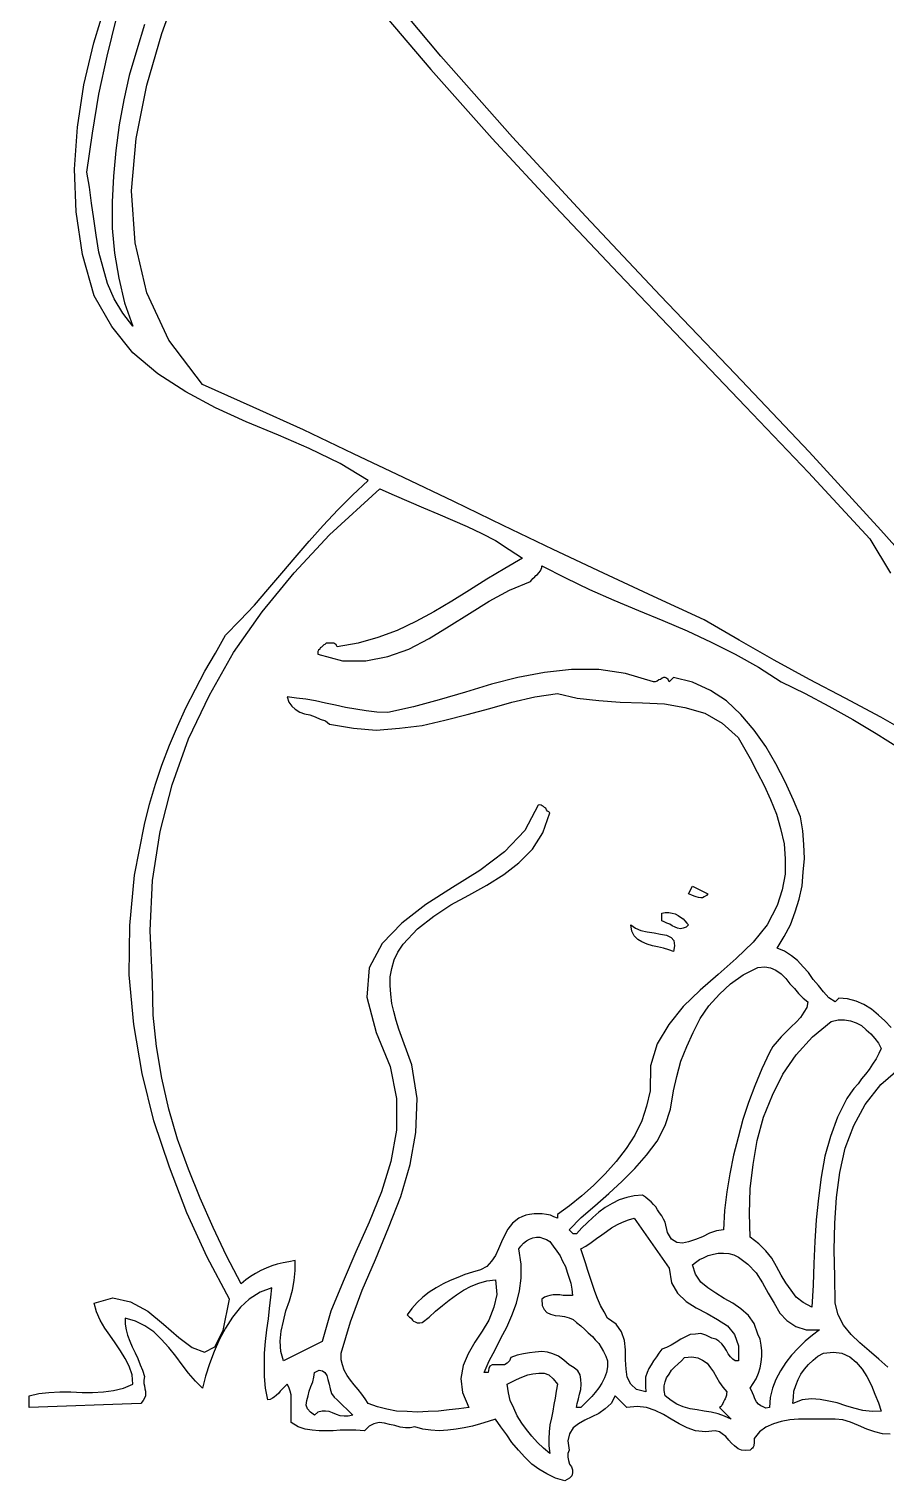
# Model space of a CAD drawing. Extents: x 0.03 to 7.3, y 0.02 to 7.48.
# Drawn here: x 0.033 to 1.504, y 0.019 to 2.51 of the extents above; entities that cross this region are included whole.
import ezdxf

# ---------------------------------------------------------------- set-up
doc = ezdxf.new("R2010")
doc.units = 0
doc.layers.add('1', color=7, linetype='Continuous')

msp = doc.modelspace()

# ---------------------------------------------------------------- linework, layer by layer
for points in [[(1.511, 0.099), (1.498, 0.1), (1.485, 0.103), (1.471, 0.108), (1.457, 0.114), (1.443, 0.12), (1.43, 0.124), (1.417, 0.125), (1.401, 0.125), (1.386, 0.125), (1.37, 0.125), (1.354, 0.125), (1.339, 0.124), (1.324, 0.121), (1.311, 0.117), (1.298, 0.111), (1.287, 0.103), (1.278, 0.092), (1.278, 0.089), (1.278, 0.086), (1.278, 0.084), (1.277, 0.081), (1.277, 0.079), (1.276, 0.077), (1.275, 0.075), (1.273, 0.074), (1.271, 0.072), (1.263, 0.071), (1.256, 0.072), (1.25, 0.074), (1.244, 0.079), (1.239, 0.084), (1.234, 0.089), (1.229, 0.095), (1.223, 0.1), (1.218, 0.103), (1.211, 0.105), (1.194, 0.103), (1.177, 0.105), (1.163, 0.11), (1.149, 0.117), (1.135, 0.125), (1.122, 0.133), (1.108, 0.14), (1.093, 0.145), (1.077, 0.147), (1.059, 0.145), (1.039, 0.165), (1.032, 0.152), (1.022, 0.143), (1.011, 0.135), (0.999, 0.129), (0.987, 0.123), (0.976, 0.117), (0.967, 0.11), (0.961, 0.1), (0.958, 0.088), (0.96, 0.072), (0.958, 0.066), (0.958, 0.06), (0.959, 0.054), (0.961, 0.048), (0.964, 0.043), (0.966, 0.038), (0.966, 0.033), (0.965, 0.028), (0.961, 0.024), (0.953, 0.019), (0.937, 0.024), (0.922, 0.031), (0.908, 0.039), (0.896, 0.048), (0.884, 0.06), (0.873, 0.072), (0.862, 0.085), (0.853, 0.098), (0.843, 0.112), (0.834, 0.125), (0.821, 0.121), (0.808, 0.117), (0.794, 0.113), (0.78, 0.11), (0.766, 0.108), (0.752, 0.106), (0.737, 0.105), (0.723, 0.106), (0.709, 0.108), (0.695, 0.112), (0.687, 0.11), (0.679, 0.11), (0.67, 0.111), (0.661, 0.114), (0.652, 0.116), (0.643, 0.118), (0.634, 0.119), (0.625, 0.117), (0.617, 0.113), (0.609, 0.105), (0.594, 0.106), (0.581, 0.106), (0.567, 0.106), (0.555, 0.105), (0.543, 0.105), (0.531, 0.105), (0.519, 0.106), (0.507, 0.108), (0.495, 0.112), (0.483, 0.119), (0.483, 0.125), (0.483, 0.132), (0.483, 0.139), (0.483, 0.146), (0.483, 0.153), (0.483, 0.16), (0.483, 0.167), (0.481, 0.173), (0.479, 0.18), (0.476, 0.185), (0.473, 0.182), (0.47, 0.179), (0.467, 0.176), (0.464, 0.173), (0.461, 0.169), (0.458, 0.166), (0.454, 0.163), (0.451, 0.161), (0.447, 0.159), (0.443, 0.158), (0.439, 0.178), (0.437, 0.198), (0.437, 0.218), (0.437, 0.238), (0.439, 0.258), (0.441, 0.278), (0.444, 0.297), (0.446, 0.315), (0.448, 0.334), (0.45, 0.35), (0.43, 0.343), (0.411, 0.331), (0.396, 0.317), (0.382, 0.3), (0.37, 0.281), (0.36, 0.262), (0.351, 0.241), (0.343, 0.22), (0.336, 0.199), (0.331, 0.178), (0.319, 0.19), (0.307, 0.204), (0.296, 0.218), (0.285, 0.233), (0.273, 0.248), (0.26, 0.262), (0.247, 0.275), (0.232, 0.285), (0.216, 0.293), (0.198, 0.298), (0.198, 0.288), (0.2, 0.278), (0.202, 0.269), (0.206, 0.259), (0.21, 0.249), (0.215, 0.239), (0.22, 0.229), (0.224, 0.218), (0.228, 0.209), (0.231, 0.198), (0.23, 0.192), (0.23, 0.186), (0.231, 0.182), (0.232, 0.177), (0.233, 0.173), (0.233, 0.169), (0.233, 0.165), (0.231, 0.161), (0.229, 0.157), (0.225, 0.152), (0.033, 0.145), (0.033, 0.165), (0.05, 0.169), (0.067, 0.171), (0.086, 0.172), (0.105, 0.172), (0.124, 0.171), (0.142, 0.171), (0.161, 0.172), (0.178, 0.174), (0.195, 0.178), (0.211, 0.185), (0.21, 0.201), (0.205, 0.216), (0.198, 0.229), (0.19, 0.242), (0.181, 0.256), (0.172, 0.269), (0.163, 0.281), (0.155, 0.295), (0.149, 0.309), (0.145, 0.324), (0.177, 0.333), (0.207, 0.326), (0.237, 0.31), (0.264, 0.288), (0.29, 0.265), (0.313, 0.248), (0.334, 0.24), (0.352, 0.249), (0.366, 0.277), (0.377, 0.331), (0.339, 0.403), (0.304, 0.479), (0.274, 0.557), (0.247, 0.637), (0.227, 0.718), (0.213, 0.802), (0.205, 0.887), (0.206, 0.972), (0.214, 1.058), (0.231, 1.145), (0.24, 1.18), (0.25, 1.214), (0.261, 1.247), (0.274, 1.281), (0.288, 1.313), (0.302, 1.345), (0.319, 1.377), (0.335, 1.408), (0.353, 1.439), (0.37, 1.47), (0.395, 1.495), (0.42, 1.521), (0.443, 1.548), (0.467, 1.576), (0.49, 1.603), (0.514, 1.631), (0.538, 1.658), (0.563, 1.685), (0.588, 1.71), (0.615, 1.735), (0.567, 1.764), (0.514, 1.79), (0.461, 1.813), (0.406, 1.836), (0.353, 1.86), (0.302, 1.887), (0.254, 1.918), (0.211, 1.954), (0.175, 1.999), (0.145, 2.052), (0.125, 2.123), (0.114, 2.196), (0.111, 2.269), (0.116, 2.341), (0.127, 2.414), (0.144, 2.486), (0.166, 2.557)], [(1.198, 1.026), (1.196, 1.023), (1.192, 1.021), (1.189, 1.019), (1.186, 1.019), (1.182, 1.02), (1.178, 1.021), (1.175, 1.022), (1.171, 1.024), (1.168, 1.025), (1.165, 1.026), (1.172, 1.039), (1.198, 1.026)], [(1.139, 0.927), (1.131, 0.93), (1.122, 0.933), (1.112, 0.935), (1.103, 0.937), (1.094, 0.94), (1.085, 0.944), (1.078, 0.948), (1.072, 0.954), (1.068, 0.962), (1.066, 0.973), (1.074, 0.967), (1.083, 0.963), (1.094, 0.961), (1.106, 0.959), (1.117, 0.957), (1.127, 0.955), (1.135, 0.951), (1.14, 0.946), (1.141, 0.937), (1.139, 0.927)], [(1.165, 0.973), (1.161, 0.969), (1.156, 0.967), (1.151, 0.966), (1.146, 0.967), (1.142, 0.969), (1.137, 0.971), (1.133, 0.974), (1.128, 0.976), (1.123, 0.978), (1.119, 0.98), (1.119, 0.993), (1.125, 0.994), (1.131, 0.994), (1.137, 0.993), (1.142, 0.992), (1.147, 0.989), (1.151, 0.986), (1.156, 0.983), (1.159, 0.98), (1.162, 0.976), (1.165, 0.973)]]:
    msp.add_lwpolyline(points)
at = {"layer": '1'}
for points in [[(1.615, 1.516), (1.495, 1.65), (1.372, 1.784), (1.245, 1.918), (1.117, 2.052), (0.989, 2.188), (0.863, 2.324), (0.74, 2.463), (0.622, 2.604)], [(1.555, 1.295), (1.495, 1.329), (1.434, 1.362), (1.373, 1.394), (1.312, 1.427), (1.252, 1.461), (1.192, 1.496), (1.105, 1.536), (1.019, 1.576), (0.933, 1.617), (0.847, 1.658), (0.762, 1.699), (0.676, 1.74), (0.59, 1.781), (0.504, 1.822), (0.418, 1.861), (0.331, 1.9), (0.273, 1.976), (0.235, 2.057), (0.215, 2.143), (0.209, 2.232), (0.217, 2.322), (0.235, 2.413), (0.261, 2.502), (0.292, 2.588)], [(0.621, 2.56), (0.723, 2.44), (0.828, 2.322), (0.936, 2.205), (1.045, 2.09), (1.154, 1.976), (1.263, 1.862), (1.371, 1.749), (1.476, 1.635), (1.512, 1.576)], [(0.231, 2.517), (0.218, 2.474), (0.205, 2.43), (0.196, 2.388), (0.188, 2.345), (0.182, 2.301), (0.178, 2.257), (0.176, 2.213), (0.176, 2.168), (0.18, 2.125), (0.187, 2.082), (0.197, 2.04), (0.211, 2), (0.194, 2.022), (0.179, 2.047), (0.168, 2.073), (0.16, 2.1), (0.153, 2.127), (0.148, 2.156), (0.144, 2.184), (0.14, 2.211), (0.137, 2.238), (0.132, 2.264), (0.142, 2.331), (0.153, 2.398), (0.167, 2.463), (0.183, 2.528)], [(1.513, 0.797), (1.502, 0.808), (1.491, 0.818), (1.479, 0.828), (1.466, 0.836), (1.453, 0.842), (1.438, 0.846), (1.423, 0.847), (1.417, 0.841), (1.406, 0.848), (1.397, 0.858), (1.388, 0.869), (1.379, 0.879), (1.371, 0.891), (1.362, 0.901), (1.352, 0.912), (1.342, 0.92), (1.33, 0.928), (1.317, 0.933), (1.329, 0.953), (1.34, 0.973), (1.348, 0.995), (1.355, 1.017), (1.36, 1.04), (1.362, 1.063), (1.364, 1.087), (1.363, 1.111), (1.361, 1.134), (1.357, 1.158), (1.345, 1.187), (1.331, 1.218), (1.315, 1.249), (1.298, 1.279), (1.278, 1.307), (1.255, 1.334), (1.23, 1.357), (1.203, 1.375), (1.172, 1.389), (1.139, 1.397), (1.132, 1.39), (1.13, 1.394), (1.127, 1.396), (1.125, 1.397), (1.122, 1.397), (1.12, 1.396), (1.117, 1.394), (1.114, 1.393), (1.111, 1.391), (1.108, 1.39), (1.105, 1.39), (1.057, 1.404), (1.011, 1.411), (0.964, 1.411), (0.918, 1.406), (0.872, 1.397), (0.827, 1.386), (0.782, 1.372), (0.737, 1.359), (0.693, 1.347), (0.649, 1.337), (0.63, 1.338), (0.612, 1.34), (0.594, 1.343), (0.576, 1.346), (0.559, 1.35), (0.542, 1.353), (0.525, 1.357), (0.508, 1.36), (0.492, 1.362), (0.476, 1.364), (0.479, 1.355), (0.484, 1.348), (0.49, 1.343), (0.498, 1.338), (0.506, 1.335), (0.515, 1.333), (0.524, 1.33), (0.533, 1.326), (0.542, 1.323), (0.549, 1.317), (0.59, 1.31), (0.629, 1.307), (0.669, 1.31), (0.708, 1.315), (0.747, 1.324), (0.785, 1.334), (0.824, 1.344), (0.862, 1.355), (0.901, 1.364), (0.94, 1.37), (0.974, 1.362), (1.011, 1.358), (1.048, 1.355), (1.086, 1.354), (1.124, 1.352), (1.159, 1.346), (1.193, 1.336), (1.223, 1.319), (1.25, 1.294), (1.271, 1.258), (1.283, 1.235), (1.295, 1.212), (1.306, 1.188), (1.316, 1.163), (1.323, 1.138), (1.329, 1.112), (1.331, 1.086), (1.331, 1.06), (1.326, 1.033), (1.317, 1.006), (1.3, 0.973), (1.276, 0.943), (1.247, 0.915), (1.216, 0.888), (1.185, 0.861), (1.156, 0.833), (1.131, 0.802), (1.111, 0.769), (1.1, 0.731), (1.099, 0.688), (1.093, 0.662), (1.085, 0.637), (1.073, 0.612), (1.058, 0.589), (1.041, 0.567), (1.022, 0.546), (1.002, 0.526), (0.982, 0.508), (0.961, 0.491), (0.94, 0.476), (0.94, 0.47), (0.934, 0.472), (0.928, 0.475), (0.921, 0.476), (0.914, 0.477), (0.907, 0.477), (0.9, 0.477), (0.892, 0.476), (0.886, 0.475), (0.879, 0.472), (0.874, 0.47), (0.863, 0.461), (0.855, 0.451), (0.849, 0.44), (0.844, 0.429), (0.839, 0.417), (0.834, 0.406), (0.827, 0.396), (0.819, 0.387), (0.808, 0.381), (0.794, 0.377), (0.781, 0.373), (0.769, 0.368), (0.756, 0.363), (0.744, 0.357), (0.732, 0.35), (0.72, 0.343), (0.709, 0.334), (0.699, 0.325), (0.69, 0.315), (0.682, 0.304), (0.684, 0.302), (0.686, 0.3), (0.689, 0.298), (0.691, 0.295), (0.693, 0.293), (0.696, 0.292), (0.699, 0.29), (0.701, 0.29), (0.704, 0.29), (0.708, 0.291), (0.72, 0.3), (0.731, 0.31), (0.743, 0.32), (0.754, 0.329), (0.767, 0.338), (0.779, 0.346), (0.792, 0.353), (0.805, 0.358), (0.819, 0.362), (0.834, 0.364), (0.836, 0.339), (0.831, 0.317), (0.822, 0.295), (0.811, 0.276), (0.798, 0.257), (0.787, 0.237), (0.778, 0.217), (0.774, 0.195), (0.777, 0.171), (0.788, 0.145), (0.771, 0.143), (0.754, 0.141), (0.736, 0.139), (0.718, 0.138), (0.7, 0.137), (0.682, 0.138), (0.664, 0.139), (0.647, 0.142), (0.631, 0.146), (0.615, 0.152), (0.61, 0.16), (0.604, 0.168), (0.598, 0.176), (0.591, 0.184), (0.585, 0.192), (0.579, 0.2), (0.574, 0.209), (0.571, 0.218), (0.569, 0.227), (0.569, 0.238), (0.585, 0.292), (0.605, 0.346), (0.628, 0.399), (0.65, 0.453), (0.671, 0.507), (0.687, 0.562), (0.697, 0.617), (0.699, 0.675), (0.69, 0.733), (0.668, 0.794), (0.663, 0.809), (0.659, 0.824), (0.656, 0.838), (0.654, 0.854), (0.653, 0.869), (0.653, 0.884), (0.656, 0.898), (0.66, 0.913), (0.666, 0.926), (0.675, 0.94), (0.7, 0.966), (0.728, 0.988), (0.757, 1.007), (0.788, 1.024), (0.819, 1.041), (0.848, 1.059), (0.874, 1.079), (0.897, 1.103), (0.915, 1.131), (0.927, 1.165), (0.925, 1.167), (0.923, 1.168), (0.921, 1.17), (0.92, 1.173), (0.918, 1.174), (0.916, 1.176), (0.914, 1.177), (0.912, 1.178), (0.91, 1.179), (0.907, 1.178), (0.884, 1.135), (0.849, 1.098), (0.807, 1.066), (0.76, 1.037), (0.714, 1.008), (0.673, 0.976), (0.639, 0.941), (0.617, 0.899), (0.613, 0.849), (0.629, 0.788), (0.653, 0.73), (0.664, 0.675), (0.664, 0.621), (0.654, 0.567), (0.638, 0.515), (0.617, 0.463), (0.594, 0.412), (0.572, 0.361), (0.551, 0.31), (0.536, 0.258), (0.47, 0.225), (0.465, 0.241), (0.464, 0.259), (0.466, 0.276), (0.47, 0.293), (0.474, 0.311), (0.48, 0.328), (0.485, 0.346), (0.488, 0.363), (0.49, 0.38), (0.49, 0.397), (0.479, 0.395), (0.469, 0.393), (0.459, 0.391), (0.45, 0.388), (0.44, 0.384), (0.431, 0.38), (0.422, 0.375), (0.413, 0.37), (0.405, 0.364), (0.397, 0.357), (0.372, 0.405), (0.349, 0.454), (0.327, 0.504), (0.307, 0.554), (0.288, 0.605), (0.273, 0.657), (0.261, 0.71), (0.252, 0.764), (0.246, 0.818), (0.245, 0.874), (0.241, 0.963), (0.245, 1.049), (0.258, 1.133), (0.279, 1.213), (0.307, 1.292), (0.343, 1.367), (0.384, 1.44), (0.433, 1.51), (0.488, 1.577), (0.549, 1.642), (0.635, 1.721), (0.66, 1.71), (0.685, 1.699), (0.71, 1.688), (0.735, 1.678), (0.76, 1.667), (0.785, 1.656), (0.81, 1.644), (0.834, 1.632), (0.857, 1.617), (0.88, 1.602)], [(0.88, 1.602), (0.85, 1.584), (0.819, 1.566), (0.789, 1.547), (0.759, 1.528), (0.728, 1.51), (0.697, 1.493), (0.665, 1.478), (0.632, 1.466), (0.598, 1.456), (0.562, 1.45), (0.561, 1.452), (0.56, 1.454), (0.558, 1.455), (0.556, 1.456), (0.554, 1.456), (0.551, 1.456), (0.548, 1.456), (0.545, 1.456), (0.543, 1.456), (0.541, 1.454), (0.539, 1.453), (0.537, 1.451), (0.535, 1.449), (0.533, 1.448), (0.532, 1.446), (0.53, 1.444), (0.529, 1.442), (0.529, 1.439), (0.529, 1.437), (0.571, 1.426), (0.611, 1.426), (0.649, 1.433), (0.685, 1.446), (0.72, 1.464), (0.754, 1.485), (0.789, 1.507), (0.823, 1.528), (0.858, 1.547), (0.894, 1.562), (0.896, 1.565), (0.898, 1.567), (0.901, 1.57), (0.903, 1.572), (0.906, 1.574), (0.908, 1.577), (0.911, 1.58), (0.912, 1.583), (0.913, 1.586), (0.913, 1.589), (0.954, 1.568), (0.995, 1.548), (1.037, 1.53), (1.079, 1.512), (1.121, 1.495), (1.163, 1.477), (1.204, 1.458), (1.245, 1.437), (1.285, 1.415), (1.324, 1.39), (1.365, 1.37), (1.406, 1.348), (1.447, 1.325), (1.487, 1.301), (1.527, 1.276)], [(1.37, 0.841), (1.368, 0.831), (1.363, 0.823), (1.357, 0.814), (1.35, 0.806), (1.341, 0.798), (1.333, 0.79), (1.324, 0.781), (1.317, 0.773), (1.31, 0.764), (1.304, 0.754), (1.291, 0.726), (1.279, 0.697), (1.268, 0.668), (1.258, 0.639), (1.25, 0.608), (1.242, 0.578), (1.236, 0.546), (1.231, 0.515), (1.227, 0.483), (1.225, 0.45), (1.213, 0.448), (1.201, 0.444), (1.189, 0.438), (1.177, 0.433), (1.165, 0.429), (1.155, 0.427), (1.145, 0.428), (1.136, 0.434), (1.129, 0.445), (1.125, 0.463), (1.122, 0.468), (1.119, 0.474), (1.115, 0.479), (1.112, 0.484), (1.109, 0.489), (1.105, 0.493), (1.101, 0.498), (1.096, 0.502), (1.091, 0.506), (1.086, 0.509), (1.072, 0.508), (1.059, 0.505), (1.046, 0.501), (1.034, 0.495), (1.022, 0.488), (1.011, 0.48), (1.001, 0.471), (0.991, 0.462), (0.982, 0.453), (0.973, 0.443), (0.971, 0.443), (0.969, 0.443), (0.967, 0.443), (0.966, 0.444), (0.964, 0.446), (0.963, 0.447), (0.961, 0.449), (0.96, 0.45), (0.981, 0.471), (1.004, 0.491), (1.028, 0.512), (1.051, 0.533), (1.073, 0.555), (1.093, 0.578), (1.111, 0.602), (1.125, 0.629), (1.134, 0.657), (1.139, 0.688), (1.145, 0.713), (1.152, 0.739), (1.162, 0.764), (1.173, 0.788), (1.185, 0.812), (1.2, 0.834), (1.218, 0.854), (1.237, 0.872), (1.259, 0.887), (1.284, 0.9), (1.296, 0.901), (1.306, 0.899), (1.315, 0.895), (1.324, 0.889), (1.332, 0.881), (1.339, 0.872), (1.347, 0.864), (1.354, 0.855), (1.362, 0.847), (1.37, 0.841)], [(1.496, 0.761), (1.492, 0.752), (1.487, 0.743), (1.481, 0.734), (1.475, 0.725), (1.469, 0.717), (1.462, 0.709), (1.456, 0.7), (1.449, 0.692), (1.443, 0.684), (1.437, 0.675), (1.421, 0.643), (1.409, 0.61), (1.399, 0.576), (1.393, 0.54), (1.388, 0.504), (1.384, 0.467), (1.382, 0.43), (1.38, 0.392), (1.379, 0.355), (1.377, 0.317), (1.362, 0.325), (1.35, 0.334), (1.341, 0.346), (1.332, 0.359), (1.324, 0.372), (1.316, 0.387), (1.308, 0.401), (1.298, 0.414), (1.286, 0.426), (1.271, 0.437), (1.27, 0.478), (1.271, 0.52), (1.276, 0.562), (1.283, 0.603), (1.294, 0.643), (1.309, 0.681), (1.327, 0.717), (1.35, 0.75), (1.378, 0.781), (1.41, 0.807), (1.422, 0.81), (1.433, 0.81), (1.443, 0.808), (1.453, 0.805), (1.462, 0.8), (1.47, 0.793), (1.478, 0.786), (1.485, 0.778), (1.491, 0.77), (1.496, 0.761)], [(1.507, 0.214), (1.492, 0.228), (1.475, 0.242), (1.459, 0.256), (1.444, 0.27), (1.431, 0.286), (1.422, 0.304), (1.417, 0.324), (1.416, 0.37), (1.415, 0.415), (1.416, 0.461), (1.419, 0.505), (1.425, 0.548), (1.434, 0.59), (1.449, 0.629), (1.468, 0.665), (1.495, 0.699), (1.529, 0.728)], [(1.132, 0.384), (1.136, 0.359), (1.146, 0.341), (1.161, 0.327), (1.178, 0.316), (1.197, 0.306), (1.215, 0.296), (1.232, 0.285), (1.244, 0.27), (1.251, 0.251), (1.251, 0.225), (1.245, 0.225), (1.241, 0.228), (1.237, 0.232), (1.233, 0.237), (1.23, 0.243), (1.226, 0.249), (1.222, 0.254), (1.217, 0.259), (1.212, 0.262), (1.205, 0.264), (1.195, 0.269), (1.186, 0.272), (1.177, 0.271), (1.168, 0.27), (1.16, 0.266), (1.152, 0.262), (1.144, 0.257), (1.135, 0.252), (1.127, 0.248), (1.119, 0.245), (1.114, 0.238), (1.11, 0.232), (1.105, 0.225), (1.101, 0.218), (1.097, 0.212), (1.094, 0.205), (1.091, 0.197), (1.091, 0.189), (1.091, 0.181), (1.092, 0.172), (1.076, 0.176), (1.066, 0.185), (1.06, 0.197), (1.058, 0.211), (1.057, 0.227), (1.057, 0.244), (1.055, 0.26), (1.05, 0.275), (1.041, 0.288), (1.026, 0.298), (1.02, 0.309), (1.014, 0.32), (1.009, 0.332), (1.004, 0.344), (1, 0.356), (0.996, 0.368), (0.992, 0.38), (0.988, 0.393), (0.984, 0.405), (0.98, 0.417), (0.989, 0.422), (0.998, 0.428), (1.007, 0.435), (1.016, 0.441), (1.024, 0.447), (1.033, 0.453), (1.043, 0.459), (1.052, 0.463), (1.062, 0.467), (1.072, 0.47), (1.132, 0.384)], [(0.966, 0.337), (0.961, 0.337), (0.955, 0.337), (0.95, 0.337), (0.944, 0.338), (0.938, 0.338), (0.933, 0.338), (0.927, 0.337), (0.923, 0.336), (0.918, 0.334), (0.913, 0.331), (0.914, 0.32), (0.917, 0.313), (0.922, 0.308), (0.928, 0.305), (0.936, 0.303), (0.944, 0.302), (0.952, 0.301), (0.96, 0.299), (0.967, 0.296), (0.973, 0.291), (0.98, 0.285), (0.987, 0.279), (0.993, 0.273), (1, 0.267), (1.005, 0.261), (1.011, 0.255), (1.015, 0.248), (1.019, 0.241), (1.023, 0.233), (1.026, 0.225), (1.026, 0.215), (1.024, 0.205), (1.021, 0.196), (1.016, 0.187), (1.011, 0.179), (1.005, 0.171), (0.999, 0.164), (0.992, 0.157), (0.986, 0.151), (0.98, 0.145), (0.973, 0.145), (0.974, 0.152), (0.976, 0.16), (0.978, 0.168), (0.98, 0.176), (0.981, 0.185), (0.98, 0.193), (0.979, 0.201), (0.975, 0.208), (0.969, 0.213), (0.96, 0.218), (0.951, 0.226), (0.942, 0.233), (0.932, 0.237), (0.923, 0.24), (0.913, 0.241), (0.902, 0.24), (0.892, 0.239), (0.882, 0.237), (0.871, 0.235), (0.86, 0.231), (0.858, 0.225), (0.854, 0.221), (0.849, 0.218), (0.844, 0.218), (0.838, 0.218), (0.833, 0.218), (0.828, 0.218), (0.824, 0.216), (0.822, 0.212), (0.821, 0.205), (0.814, 0.205), (0.823, 0.225), (0.833, 0.244), (0.843, 0.264), (0.853, 0.283), (0.862, 0.303), (0.87, 0.324), (0.875, 0.345), (0.878, 0.367), (0.878, 0.391), (0.874, 0.417), (0.877, 0.422), (0.882, 0.427), (0.887, 0.431), (0.892, 0.434), (0.898, 0.436), (0.904, 0.437), (0.91, 0.437), (0.916, 0.435), (0.921, 0.433), (0.927, 0.43), (0.933, 0.422), (0.939, 0.413), (0.945, 0.405), (0.949, 0.396), (0.954, 0.387), (0.957, 0.377), (0.96, 0.367), (0.963, 0.358), (0.965, 0.348), (0.966, 0.337)], [(1.39, 0.278), (1.378, 0.269), (1.365, 0.259), (1.353, 0.247), (1.342, 0.235), (1.332, 0.222), (1.323, 0.208), (1.315, 0.193), (1.309, 0.178), (1.305, 0.162), (1.304, 0.145), (1.298, 0.144), (1.293, 0.146), (1.289, 0.148), (1.285, 0.151), (1.282, 0.155), (1.279, 0.16), (1.277, 0.165), (1.275, 0.17), (1.273, 0.174), (1.271, 0.178), (1.276, 0.186), (1.281, 0.194), (1.285, 0.204), (1.288, 0.213), (1.29, 0.223), (1.291, 0.233), (1.291, 0.242), (1.29, 0.252), (1.288, 0.262), (1.284, 0.271), (1.278, 0.289), (1.268, 0.303), (1.255, 0.314), (1.241, 0.324), (1.226, 0.332), (1.212, 0.341), (1.198, 0.35), (1.186, 0.36), (1.177, 0.374), (1.172, 0.39), (1.177, 0.394), (1.184, 0.399), (1.191, 0.402), (1.199, 0.406), (1.208, 0.408), (1.216, 0.41), (1.225, 0.41), (1.234, 0.409), (1.243, 0.407), (1.251, 0.403), (1.267, 0.391), (1.281, 0.376), (1.292, 0.359), (1.302, 0.341), (1.312, 0.324), (1.322, 0.307), (1.334, 0.294), (1.349, 0.284), (1.367, 0.278), (1.39, 0.278)], [(1.231, 0.172), (1.23, 0.169), (1.23, 0.166), (1.229, 0.163), (1.228, 0.16), (1.227, 0.158), (1.225, 0.155), (1.224, 0.152), (1.223, 0.15), (1.221, 0.147), (1.218, 0.145), (1.238, 0.125), (1.227, 0.13), (1.216, 0.134), (1.204, 0.137), (1.192, 0.139), (1.18, 0.141), (1.168, 0.143), (1.156, 0.146), (1.145, 0.151), (1.135, 0.157), (1.125, 0.165), (1.123, 0.174), (1.123, 0.182), (1.125, 0.189), (1.127, 0.196), (1.132, 0.202), (1.136, 0.209), (1.141, 0.214), (1.147, 0.22), (1.153, 0.225), (1.158, 0.231), (1.171, 0.232), (1.181, 0.23), (1.189, 0.226), (1.197, 0.221), (1.203, 0.213), (1.208, 0.206), (1.213, 0.197), (1.218, 0.188), (1.224, 0.18), (1.231, 0.172)], [(1.496, 0.139), (1.48, 0.138), (1.464, 0.14), (1.449, 0.144), (1.435, 0.148), (1.42, 0.153), (1.406, 0.156), (1.391, 0.159), (1.376, 0.16), (1.36, 0.158), (1.344, 0.152), (1.345, 0.163), (1.346, 0.173), (1.349, 0.183), (1.353, 0.193), (1.358, 0.202), (1.364, 0.211), (1.371, 0.219), (1.379, 0.226), (1.387, 0.233), (1.397, 0.238), (1.414, 0.24), (1.428, 0.238), (1.442, 0.232), (1.453, 0.223), (1.463, 0.211), (1.471, 0.198), (1.479, 0.183), (1.485, 0.168), (1.491, 0.153), (1.496, 0.139)], [(0.589, 0.132), (0.581, 0.13), (0.574, 0.13), (0.567, 0.131), (0.561, 0.133), (0.554, 0.136), (0.548, 0.138), (0.542, 0.139), (0.536, 0.139), (0.529, 0.137), (0.523, 0.132), (0.516, 0.137), (0.511, 0.143), (0.509, 0.149), (0.51, 0.157), (0.512, 0.165), (0.514, 0.173), (0.517, 0.181), (0.52, 0.189), (0.522, 0.197), (0.523, 0.205), (0.531, 0.209), (0.537, 0.208), (0.541, 0.205), (0.544, 0.2), (0.546, 0.193), (0.548, 0.185), (0.55, 0.177), (0.552, 0.169), (0.557, 0.163), (0.562, 0.158), (0.589, 0.132)], [(0.94, 0.185), (0.938, 0.173), (0.936, 0.161), (0.934, 0.15), (0.932, 0.139), (0.93, 0.127), (0.927, 0.115), (0.926, 0.103), (0.925, 0.091), (0.925, 0.079), (0.927, 0.066), (0.916, 0.075), (0.906, 0.085), (0.896, 0.096), (0.887, 0.107), (0.879, 0.118), (0.871, 0.131), (0.865, 0.144), (0.859, 0.157), (0.856, 0.17), (0.854, 0.185), (0.862, 0.189), (0.87, 0.193), (0.879, 0.197), (0.889, 0.201), (0.898, 0.203), (0.908, 0.204), (0.917, 0.204), (0.925, 0.201), (0.933, 0.194), (0.94, 0.185)]]:
    msp.add_lwpolyline(points, dxfattribs=at)

doc.saveas('drawing.dxf')
